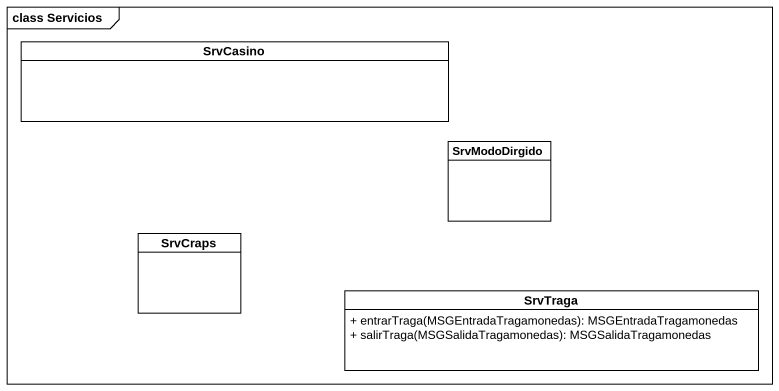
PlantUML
@startuml
mainframe class Servicios
hide circle
hide empty members
skinparam classAttributeIconSize 0
class SrvCasino
class SrvModoDirgido
class SrvCraps
class SrvTraga {
  + entrarTraga(MSGEntradaTragamonedas): MSGEntradaTragamonedas
  + salirTraga(MSGSalidaTragamonedas): MSGSalidaTragamonedas
}
@enduml
